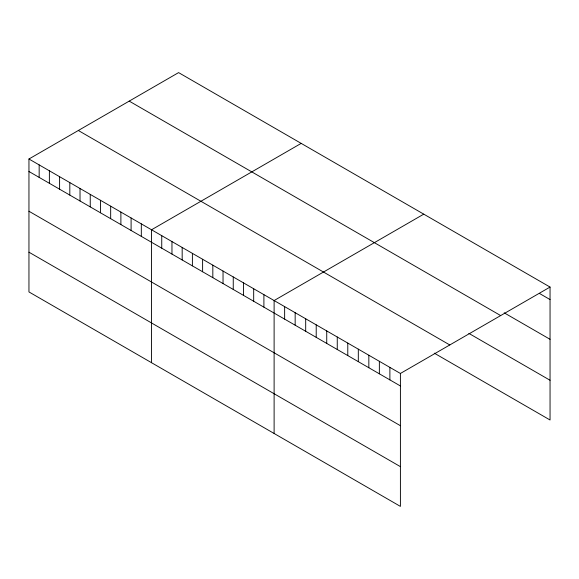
<?xml version="1.0" encoding="UTF-8"?>
<svg xmlns="http://www.w3.org/2000/svg" width="579" height="579" viewBox="0 0 579 579"><rect width="100%" height="100%" fill="white"/><g stroke="black" fill="none" stroke-linecap="round" stroke-linejoin="round"><path stroke-width="0.87" d="M28.95 159.001L400.407 373.462L400.407 506.393L28.95 291.932L28.95 159.001L178.593 72.607L550.05 287.068L550.05 419.999L434.279 353.161M301.174 143.382L151.532 229.776L151.532 362.7M423.756 214.15L274.113 300.544L274.113 433.476M400.407 373.462L550.05 287.068M539.527 293.495L550.05 299.567M504.193 312.834L550.05 339.308M129.211 101.115L500.669 315.577M468.86 333.381L550.05 380.258M78.331 130.492L449.789 344.954M28.95 171.5L400.407 385.961M28.95 211.241L400.407 425.703M28.95 252.191L400.407 466.652M389.884 367.39L389.884 379.889M379.361 361.31L379.361 373.81M368.837 355.231L368.837 367.73M358.314 349.159L358.314 361.658M347.784 343.079L347.784 355.578M337.26 337.007L337.26 349.506M326.737 330.927L326.737 343.427M316.214 324.855L316.214 337.354M305.69 318.776L305.69 331.275M295.16 312.696L295.16 325.195M284.636 306.624L284.636 319.123M263.901 294.646L263.901 307.145M253.682 288.747L253.682 301.254M243.469 282.856L243.469 295.355M233.25 276.957L233.25 289.457M223.038 271.059L223.038 283.558M212.826 265.16L212.826 277.659M202.607 259.262L202.607 271.761M192.394 253.363L192.394 265.862M182.175 247.465L182.175 259.964M171.963 241.566L171.963 254.072M161.744 235.675L161.744 248.174M141.319 223.878L141.319 236.377M131.1 217.979L131.1 230.478M120.888 212.08L120.888 224.58M110.669 206.182L110.669 218.681M100.457 200.283L100.457 212.782M90.244 194.385L90.244 206.891M80.025 188.493L80.025 200.993M69.813 182.595L69.813 195.094M59.594 176.696L59.594 189.195M49.381 170.798L49.381 183.297M39.162 164.899L39.162 177.398"/></g></svg>
